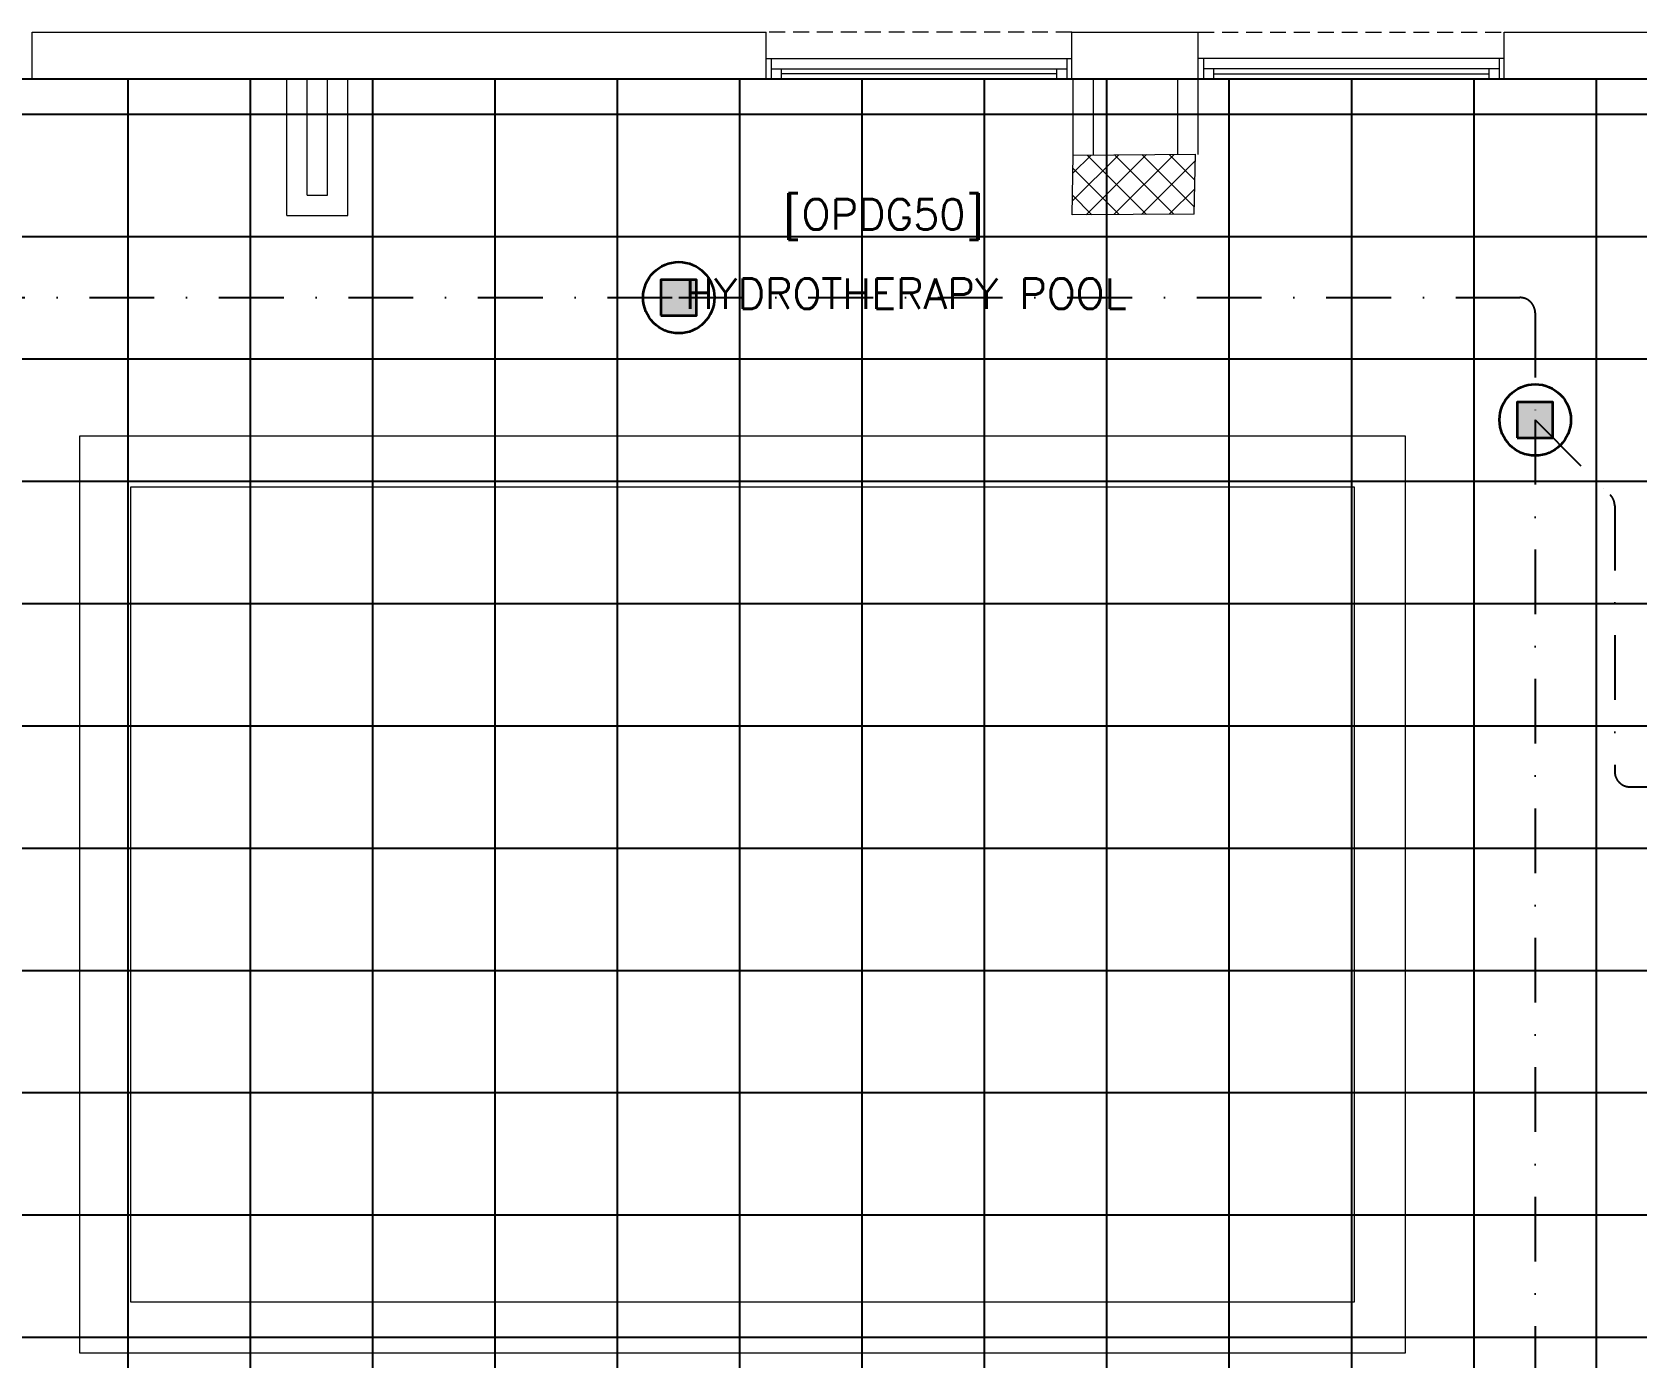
# Model space of a CAD drawing. Header units: inches. Extents: x -12418 to 472786, y -29325 to 19878.
# Drawn here: x 21729 to 29599, y 2899 to 9403 of the extents above; entities that cross this region are included whole.
import ezdxf

# ---------------------------------------------------------------- set-up
doc = ezdxf.new("R2010")
doc.units = ezdxf.units.IN
doc.header["$LTSCALE"] = 25
doc.header["$MEASUREMENT"] = 0
doc.linetypes.add('00-Ground Floor$0$HIDDEN2', pattern=[0.1875, 0.125, -0.0625])
doc.linetypes.add('DASHDOT', pattern=[25.4, 12.7, -6.35, 0, -6.35])
doc.layers.get('0').update_dxf_attribs({"color": 8})
for name, color, linetype, lineweight in [('00-Ground Floor$0$72_EGR_BASE_TEXT', 252, 'Continuous', 5), ('00-Ground Floor$0$Aluminum', 251, 'Continuous', 5), ('00-Ground Floor$0$C-HYDR-CTCH', 251, 'Continuous', 5), ('00-Ground Floor$0$Hatch', 254, 'Continuous', 5), ('00-Ground Floor$0$Proj', 251, 'Continuous', 5), ('00-Ground Floor$0$Walls', 251, 'Continuous', 5), ('E-LITE-CLNG-CNDT', 6, 'DASHDOT', 35), ('T-INTC-CLNG @ 100', 33, 'Continuous', 35), ('T-INTC-DEVC-NUMB', 2, 'Continuous', 25), ('T-SOUN-CLNG-CNDT', 3, 'DASHDOT', 25)]:
    doc.layers.add(name, color=color, linetype=linetype, lineweight=lineweight)
doc.layers.add('00-Ground Floor$0$False Ceiling', color=251, linetype='Continuous')
doc.styles.add('00-Ground Floor$0$SIMPLEX', font='SIMPLEX.shx', dxfattribs={"height": 150})
doc.styles.add('DC_Simplex', font='SIMPLEX.shx', dxfattribs={"width": 0.7})

# ---------------------------------------------------------------- blocks, each defined once
blk = doc.blocks.new('00-Ground Floor$0$A$Ce9e1c4c3')
at = {"layer": '00-Ground Floor$0$False Ceiling', "color": 254}
blk.add_line((-79752.1, 9172.6, 0), (-69822.1, 9172.6, 0), dxfattribs=at)
at = {"layer": '00-Ground Floor$0$False Ceiling', "color": 254, "linetype": 'Continuous'}
for p, q in [((-77800, 1209.6), (-77800, 9172.6)), ((-77200, 1209.6), (-77200, 9172.6)), ((-76600, 1209.6), (-76600, 9172.6)), ((-76000, 1209.6), (-76000, 9172.6)), ((-75400, 1209.6), (-75400, 9172.6)), ((-74800, 1209.6), (-74800, 9172.6)), ((-74200, 1209.6), (-74200, 9172.6)), ((-73600, 1209.6), (-73600, 9172.6)), ((-73000, 1209.6), (-73000, 9172.6)), ((-72400, 1209.6), (-72400, 9172.6)), ((-71800, 1209.6), (-71800, 9172.6)), ((-71200, 1209.6), (-71200, 9172.6)), ((-70600, 1209.6), (-70600, 9172.6)), ((-79752.1, 9000), (-69822.1, 9000)), ((-79752.1, 8400), (-69822.1, 8400)), ((-79752.1, 7800), (-69822.1, 7800)), ((-79752.1, 7200), (-69822.1, 7200)), ((-79752.1, 6600), (-69822.1, 6600)), ((-79752.1, 6000), (-62922.1, 6000)), ((-79752.1, 5400), (-62922.1, 5400)), ((-79752.1, 4800), (-62922.1, 4800)), ((-79752.1, 4200), (-62922.1, 4200)), ((-79752.1, 3600), (-69822.1, 3600)), ((-79752.1, 3000), (-69822.1, 3000))]:
    blk.add_line(p, q, dxfattribs=at)
blk = doc.blocks.new('00-Ground Floor')
at = {"layer": '00-Ground Floor$0$Hatch'}
h = blk.add_hatch(dxfattribs=at)
h.set_pattern_fill('ANSI37', color=256, scale=30)
h.set_pattern_definition([(45, (-1981.42, -13099.68), (-67.35192, 67.35192), []), (135, (-1981.42, -13099.68), (-67.35192, -67.35192), [])])
h.paths.add_polyline_path([(48971.2, 8818.2), (48367.3, 8810.1), (48371.2, 8521.7), (48975.1, 8529.8)])
h.paths.add_polyline_path([(41810.5, 8810.5), (41227, 8805), (41207, 8513.7), (41790.5, 8519.1)])
h.paths.add_polyline_path([(27433.5, 8803.1), (26834.4, 8799), (26828.7, 8506), (27427.8, 8510)])
h.paths.add_polyline_path([(34618.7, 8805.3), (34017.5, 8797.8), (34009.3, 8512.1), (34610.5, 8519.6)])
h.paths.add_polyline_path([(20214.3, 8812.4), (19607.8, 8790.5), (19622.4, 8498), (20228.8, 8519.8)])
h.paths.add_polyline_path([(13477.7, 8802), (12255.7, 8825.9), (12249.3, 8529.8), (13471.3, 8505.8)])
h.paths.add_polyline_path([(13491.8, 1601.9), (12276.8, 1586.2), (12263.3, 1293.7), (13478.3, 1309.4)])
h.paths.add_polyline_path([(13465.7, -5591.3), (12262.6, -5607.3), (12256.9, -5900.3), (13460, -5884.3)])
h.paths.add_polyline_path([(13484.2, -12790), (12287.5, -12801.4), (12290.4, -13095.9), (13487, -13084.4)])
h.paths.add_polyline_path([(5849.2, -12787.9), (5245.6, -12791.6), (5256.3, -13077.1), (5859.8, -13073.4)])
h.paths.add_polyline_path([(5833.8, -5589.9), (5236.9, -5588.3), (5236.8, -5889.5), (5833.6, -5891)])
h.paths.add_polyline_path([(5843.6, 1599.7), (5224.3, 1600.9), (5213.7, 1298), (5833, 1296.7)])
h.paths.add_polyline_path([(5820.3, 8779.1), (5219.7, 8793.5), (5216, 8503.9), (5816.7, 8489.4)])
h.paths.add_polyline_path([(-1378.8, 8777.2), (-1981.4, 8799.9), (-1979.5, 8511.6), (-1376.9, 8488.9)])
h.paths.add_polyline_path([(-1371.1, -5601.1), (-1973.1, -5608.1), (-1969.7, -5899.7), (-1367.7, -5892.7)])
h.paths.add_polyline_path([(-1353.5, -12795.7), (-1951.9, -12796.7), (-1947.1, -13097.4), (-1348.7, -13096.4)])
h.paths.add_polyline_path([(20233.2, -12782.5), (19627.5, -12795.4), (19633.2, -13096.6), (20238.9, -13083.7)])
h.paths.add_polyline_path([(20226.6, -5590), (19632.3, -5607.6), (19634.4, -5904.1), (20228.7, -5886.6)])
h.paths.add_polyline_path([(20217.9, 1618), (19619, 1610.4), (19623, 1310.2), (20221.9, 1317.9)])
h.paths.add_polyline_path([(27418.3, 1602.8), (26816.3, 1607.5), (26820.6, 1315.3), (27422.5, 1310.7)])
h.paths.add_polyline_path([(27422, -5579.9), (26818.1, -5597.5), (26831.6, -5897.5), (27431.7, -5876.5)])
h.paths.add_polyline_path([(27438.1, -12795.9), (26834.3, -12789.3), (26831.9, -13075), (27435.7, -13081.6)])
h.paths.add_polyline_path([(34636.6, -12785.4), (34039.3, -12800), (34048.3, -13099.7), (34645.6, -13085.1)])
h.paths.add_polyline_path([(34629.3, -5597.1), (34028, -5595.2), (34029.2, -5892.4), (34630.4, -5894.3)])
h.paths.add_polyline_path([(34592.8, 1606.7), (34012, 1611.4), (34031.7, 1321.6), (34612.5, 1316.9)])
h.paths.add_polyline_path([(41796.2, 1606), (41198.6, 1619.8), (41200.6, 1327.8), (41798.2, 1314.1)])
h.paths.add_polyline_path([(41797.2, -5592.6), (41228.8, -5600.2), (41230.6, -5894.3), (41799, -5886.7)])
h.paths.add_polyline_path([(41834.3, -12789.7), (41229, -12792.4), (41230.4, -13096.9), (41835.6, -13094.3)])
h.paths.add_polyline_path([(49008.5, -12790.2), (48420.5, -12774.1), (48407.3, -13081.4), (48995.3, -13097.4)])
h.paths.add_polyline_path([(48992.7, -5590.8), (48389.5, -5589.7), (48387.5, -5886.2), (48990.7, -5887.3)])
at = {"layer": '00-Ground Floor$0$Aluminum'}
for p, q in [((25327.9, 9272.6, 0), (26827.9, 9272.6, 0)), ((25352.9, 9272.6, 0), (25352.9, 9172.6, 0)), ((25352.9, 9222.6, 0), (26802.9, 9222.6, 0)), ((25402.9, 9222.6, 0), (25402.9, 9172.6, 0)), ((26752.9, 9222.6, 0), (26752.9, 9172.6, 0)), ((26802.9, 9272.6, 0), (26802.9, 9172.6, 0)), ((28947.9, 9272.6, 0), (27447.9, 9272.6, 0)), ((27472.9, 9272.6, 0), (27472.9, 9172.6, 0)), ((28922.9, 9222.6, 0), (27472.9, 9222.6, 0)), ((27522.9, 9222.6, 0), (27522.9, 9172.6, 0)), ((28872.9, 9222.6, 0), (28872.9, 9172.6, 0)), ((28922.9, 9272.6, 0), (28922.9, 9172.6, 0)), ((25327.9, 9172.6, 0), (26827.9, 9172.6, 0)), ((26752.9, 9197.6, 0), (25402.9, 9197.6, 0)), ((28947.9, 9172.6, 0), (27447.9, 9172.6, 0)), ((27522.9, 9197.6, 0), (28872.9, 9197.6, 0))]:
    blk.add_line(p, q, dxfattribs=at)
at = {"layer": '00-Ground Floor$0$C-HYDR-CTCH', "elevation": 299672, "flags": 128}
blk.add_lwpolyline([(27427.8, 8510), (26828.7, 8506), (26834.4, 8799), (27433.5, 8803.1)], dxfattribs=at)
at = {"layer": '00-Ground Floor$0$C-HYDR-CTCH', "flags": 128}
blk.add_lwpolyline([(27427.8, 8510), (27433.5, 8803.1)], dxfattribs=at)
at = {"layer": '00-Ground Floor$0$Proj', "linetype": '00-Ground Floor$0$HIDDEN2', "ltscale": 25}
for p, q in [((26827.9, 9402.6, 0), (25327.9, 9402.6, 0)), ((27447.9, 9402.6, 0), (28947.9, 9402.6, 0))]:
    blk.add_line(p, q, dxfattribs=at)
at = {"layer": '00-Ground Floor$0$Proj'}
for p, q in [((21962.9, 7422.6, 0), (28462.9, 7422.6, 0)), ((21962.9, 2922.6, 0), (21962.9, 7422.6, 0)), ((28462.9, 7422.6, 0), (28462.9, 2922.6, 0)), ((22212.9, 7172.6, 0), (28212.9, 7172.6, 0)), ((22212.9, 3172.6, 0), (22212.9, 7172.6, 0)), ((28212.9, 7172.6, 0), (28212.9, 3172.6, 0)), ((28212.9, 3172.6, 0), (22212.9, 3172.6, 0)), ((28462.9, 2922.6, 0), (21962.9, 2922.6, 0))]:
    blk.add_line(p, q, dxfattribs=at)
at = {"layer": '00-Ground Floor$0$Walls'}
for p, q in [((21728.8, 9402.6, 0), (25327.9, 9402.6, 0)), ((21728.8, 9172.6, 0), (21728.8, 9402.6, 0)), ((25327.9, 9172.6, 0), (25327.9, 9402.6, 0)), ((26827.9, 9402.6, 0), (27447.9, 9402.6, 0)), ((26827.9, 9172.6, 0), (26827.9, 9402.6, 0)), ((27447.9, 8802.6, 0), (27447.9, 9402.6, 0)), ((28947.9, 9402.6, 0), (32509.4, 9402.6, 0)), ((28947.9, 9172.6, 0), (28947.9, 9402.6, 0)), ((21728.8, 9172.6, 0), (22977.9, 9172.6, 0)), ((22977.9, 8502.6, 0), (22977.9, 9172.6, 0)), ((23177.9, 9172.6, 0), (23077.9, 9172.6, 0)), ((23077.9, 8602.6, 0), (23077.9, 9172.6, 0)), ((23177.9, 8602.6, 0), (23177.9, 9172.6, 0)), ((23277.9, 9172.6, 0), (25327.9, 9172.6, 0)), ((23277.9, 8502.6, 0), (23277.9, 9172.6, 0)), ((26827.9, 9172.6, 0), (26834.4, 9172.6, 299672)), ((26834.4, 8799, 299672), (26834.4, 9172.6, 299672)), ((26934.4, 9172.6, 299672), (27347.9, 9172.6, 0)), ((26934.4, 8799, 299672), (26934.4, 9172.6, 299672)), ((27347.9, 8802.6, 0), (27347.9, 9172.6, 0)), ((28947.9, 9172.6, 0), (30177.9, 9172.6, 0)), ((23077.9, 8602.6, 0), (23177.9, 8602.6, 0)), ((22977.9, 8502.6, 0), (23277.9, 8502.6, 0))]:
    blk.add_line(p, q, dxfattribs=at)
at = {"layer": '00-Ground Floor$0$False Ceiling', "color": 254}
blk.add_blockref('00-Ground Floor$0$A$Ce9e1c4c3', (100000, 0), dxfattribs=at)
at = {"layer": '00-Ground Floor$0$72_EGR_BASE_TEXT', "char_height": 150, "attachment_point": 2, "style": '00-Ground Floor$0$SIMPLEX'}
for s, insert in [('[OPDG50]', (25904.6, 8583.7, 0)), ('HYDROTHERAPY POOL', (26013.9, 8194.2))]:
    blk.add_mtext(s, dxfattribs=dict(at, insert=insert))
blk = doc.blocks.new('DC_PA-CL-Speaker')
blk.add_hatch(color=256).paths.add_polyline_path([(-0.883, -0.87), (0.865, -0.87), (0.865, 0.878), (-0.883, 0.878)])
blk.add_lwpolyline([(-0.883, -0.87), (0.865, -0.87), (0.865, 0.878), (-0.883, 0.878)], close=True)
blk.add_circle((0, 0), 1.75)
at = {"layer": 'T-INTC-DEVC-NUMB', "style": 'DC_Simplex', "width": 0.7}
blk.add_attdef('DC_CONTROL', (3.364, 2.471), '', height=2, rotation=360, dxfattribs=at)

msp = doc.modelspace()

# ---------------------------------------------------------------- linework, layer by layer
at = {"layer": 'T-SOUN-CLNG-CNDT'}
for points in [[(21300, 7500), (21300, 8025, -0.414214), (21375, 8100), (24900, 8100)], [(24900, 8100), (29025, 8100, -0.414214), (29100, 8025), (29100, 7500)], [(29100, 7500), (29468, 7132, -0.198912), (29490, 7079), (29490, 5775, 0.414214), (29565, 5700), (31500, 5700)]]:
    msp.add_lwpolyline(points, format="xyb", dxfattribs=at)
msp.add_lwpolyline([(29100, 7500), (29100, 2700)], dxfattribs=at)

# ---------------------------------------------------------------- block references
at = {"layer": 'E-LITE-CLNG-CNDT'}
msp.add_blockref('00-Ground Floor', (0, 0), dxfattribs=at)
at = {"layer": 'T-INTC-CLNG @ 100', "xscale": 100, "yscale": 100, "zscale": 100}
for p in [(24900, 8100), (29100, 7500)]:
    msp.add_blockref('DC_PA-CL-Speaker', p, dxfattribs=at)

doc.saveas('drawing.dxf')
